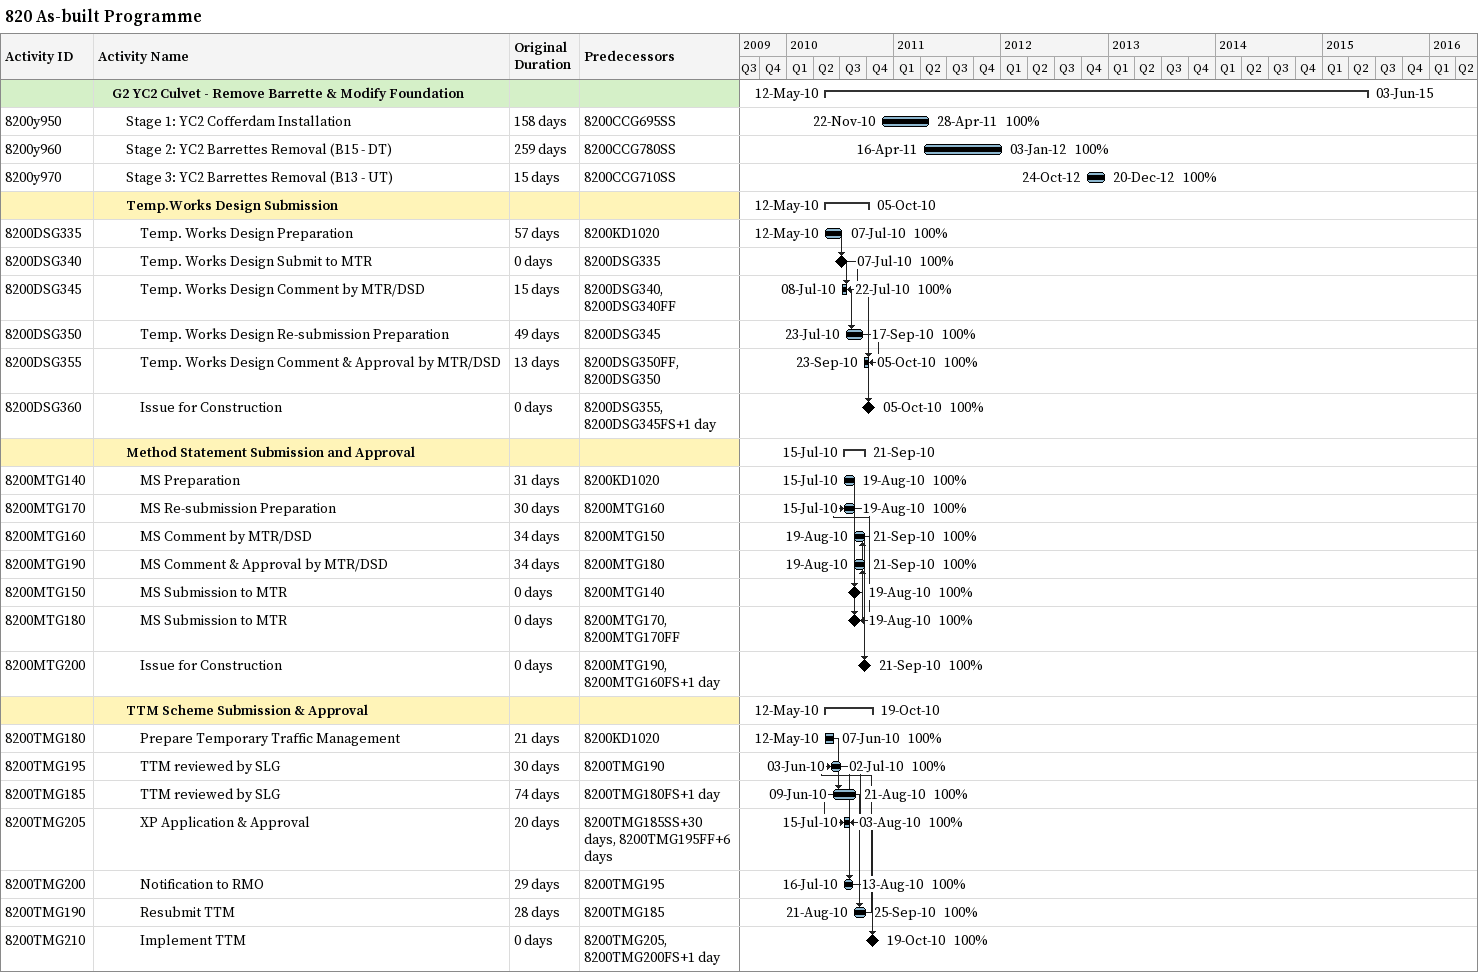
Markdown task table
820 As-built Programme

| ID | Level | Task | Original duration | Start | Finish | Predecessors | % complete |
|---|---|---|---|---|---|---|---|
|  | 2 | **G2 YC2 Culvet - Remove Barrette & Modify Foundation** |  | 2010-05-12 | 2015-06-03 |  |  |
| 8200y950 | 3 | Stage 1: YC2 Cofferdam Installation | 158d | 2010-11-22 | 2011-04-28 | 8200CCG695SS | 100 |
| 8200y960 | 3 | Stage 2: YC2 Barrettes Removal (B15 - DT) | 259d | 2011-04-16 | 2012-01-03 | 8200CCG780SS | 100 |
| 8200y970 | 3 | Stage 3: YC2 Barrettes Removal (B13 - UT) | 15d | 2012-10-24 | 2012-12-20 | 8200CCG710SS | 100 |
|  | 3 | **Temp.Works Design Submission** |  | 2010-05-12 | 2010-10-05 |  |  |
| 8200DSG335 | 4 | Temp. Works Design Preparation | 57d | 2010-05-12 | 2010-07-07 | 8200KD1020 | 100 |
| 8200DSG340 | 4 | Temp. Works Design Submit to MTR | 0d | 2010-07-07 | 2010-07-07 | 8200DSG335 | 100 |
| 8200DSG345 | 4 | Temp. Works Design Comment by MTR/DSD | 15d | 2010-07-08 | 2010-07-22 | 8200DSG340, 8200DSG340FF | 100 |
| 8200DSG350 | 4 | Temp. Works Design Re-submission Preparation | 49d | 2010-07-23 | 2010-09-17 | 8200DSG345 | 100 |
| 8200DSG355 | 4 | Temp. Works Design Comment & Approval by MTR/DSD | 13d | 2010-09-23 | 2010-10-05 | 8200DSG350FF, 8200DSG350 | 100 |
| 8200DSG360 | 4 | Issue for Construction | 0d | 2010-10-05 | 2010-10-05 | 8200DSG355, 8200DSG345FS+1d | 100 |
|  | 3 | **Method Statement Submission and Approval** |  | 2010-07-15 | 2010-09-21 |  |  |
| 8200MTG140 | 4 | MS Preparation | 31d | 2010-07-15 | 2010-08-19 | 8200KD1020 | 100 |
| 8200MTG170 | 4 | MS Re-submission Preparation | 30d | 2010-07-15 | 2010-08-19 | 8200MTG160 | 100 |
| 8200MTG160 | 4 | MS Comment by MTR/DSD | 34d | 2010-08-19 | 2010-09-21 | 8200MTG150 | 100 |
| 8200MTG190 | 4 | MS Comment & Approval by MTR/DSD | 34d | 2010-08-19 | 2010-09-21 | 8200MTG180 | 100 |
| 8200MTG150 | 4 | MS Submission to MTR | 0d | 2010-08-19 | 2010-08-19 | 8200MTG140 | 100 |
| 8200MTG180 | 4 | MS Submission to MTR | 0d | 2010-08-19 | 2010-08-19 | 8200MTG170, 8200MTG170FF | 100 |
| 8200MTG200 | 4 | Issue for Construction | 0d | 2010-09-21 | 2010-09-21 | 8200MTG190, 8200MTG160FS+1d | 100 |
|  | 3 | **TTM Scheme Submission & Approval** |  | 2010-05-12 | 2010-10-19 |  |  |
| 8200TMG180 | 4 | Prepare Temporary Traffic Management | 21d | 2010-05-12 | 2010-06-07 | 8200KD1020 | 100 |
| 8200TMG195 | 4 | TTM reviewed by SLG | 30d | 2010-06-03 | 2010-07-02 | 8200TMG190 | 100 |
| 8200TMG185 | 4 | TTM reviewed by SLG | 74d | 2010-06-09 | 2010-08-21 | 8200TMG180FS+1d | 100 |
| 8200TMG205 | 4 | XP Application & Approval | 20d | 2010-07-15 | 2010-08-03 | 8200TMG185SS+30d, 8200TMG195FF+6d | 100 |
| 8200TMG200 | 4 | Notification to RMO | 29d | 2010-07-16 | 2010-08-13 | 8200TMG195 | 100 |
| 8200TMG190 | 4 | Resubmit TTM | 28d | 2010-08-21 | 2010-09-25 | 8200TMG185 | 100 |
| 8200TMG210 | 4 | Implement TTM | 0d | 2010-10-19 | 2010-10-19 | 8200TMG205, 8200TMG200FS+1d | 100 |
